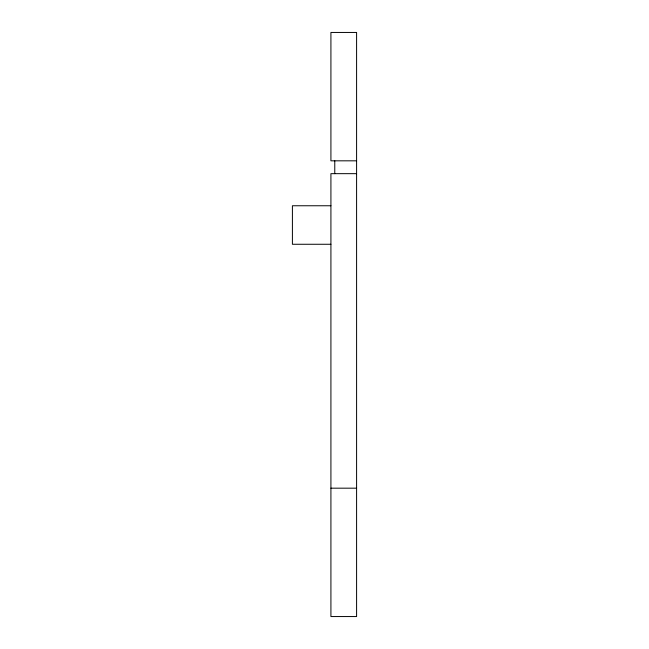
<?xml version="1.0" encoding="UTF-8"?>
<svg xmlns="http://www.w3.org/2000/svg" width="649" height="649" viewBox="0 0 649 649"><rect width="100%" height="100%" fill="white"/><g stroke="black" fill="none" stroke-linecap="round" stroke-linejoin="round"><path stroke-width="0.97" d="M356.593 160.822L330.917 160.822L330.917 32.45L356.593 32.45L356.593 616.55L330.917 616.55L330.917 173.664L356.593 173.664M330.917 205.757L292.407 205.757L292.407 244.267L330.917 244.267M330.917 488.178L356.593 488.178M334.77 160.822L334.77 173.664"/></g></svg>
